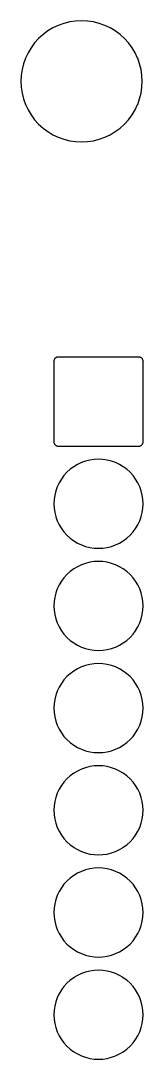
# Model space of a CAD drawing. Header units: metres. Extents: x 102.6 to 173.6, y -131.3 to -53.7.
# Drawn here: x 170.53 to 173.56, y -88.83 to -63.02 of the extents above; entities that cross this region are included whole.
import ezdxf

# ---------------------------------------------------------------- set-up
doc = ezdxf.new("R2010")
doc.units = ezdxf.units.M

msp = doc.modelspace()

# ---------------------------------------------------------------- linework, layer by layer
for points in [[(170.525, -64.525), (170.525, -64.525), (170.525, -64.525), (170.525, -64.525), (170.525, -64.525), (170.532, -64.672), (170.532, -64.672), (170.532, -64.673), (170.532, -64.673), (170.532, -64.673), (170.554, -64.818), (170.554, -64.818), (170.554, -64.819), (170.554, -64.819), (170.554, -64.819), (170.59, -64.962), (170.59, -64.962), (170.59, -64.962), (170.59, -64.962), (170.59, -64.962), (170.639, -65.101), (170.64, -65.101), (170.64, -65.101), (170.64, -65.101), (170.64, -65.101), (170.703, -65.234), (170.703, -65.234), (170.703, -65.234), (170.703, -65.235), (170.703, -65.235), (170.779, -65.361), (170.779, -65.361), (170.779, -65.361), (170.779, -65.361), (170.779, -65.361), (170.866, -65.48), (170.867, -65.48), (170.867, -65.48), (170.867, -65.48), (170.867, -65.48), (170.966, -65.589), (170.966, -65.589), (170.966, -65.589), (170.966, -65.589), (170.966, -65.589), (171.075, -65.688), (171.075, -65.688), (171.075, -65.688), (171.075, -65.688), (171.075, -65.689), (171.194, -65.776), (171.194, -65.776), (171.194, -65.776), (171.194, -65.776), (171.194, -65.776), (171.32, -65.852), (171.32, -65.852), (171.321, -65.852), (171.321, -65.852), (171.321, -65.852), (171.454, -65.915), (171.454, -65.915), (171.454, -65.915), (171.454, -65.915), (171.454, -65.916), (171.593, -65.965), (171.593, -65.965), (171.593, -65.965), (171.593, -65.965), (171.593, -65.965), (171.736, -66.001), (171.736, -66.001), (171.736, -66.001), (171.737, -66.001), (171.737, -66.001), (171.882, -66.023), (171.882, -66.023), (171.882, -66.023), (171.883, -66.023), (171.883, -66.023), (172.03, -66.03), (172.03, -66.03), (172.03, -66.03), (172.03, -66.03), (172.03, -66.03), (172.177, -66.023), (172.177, -66.023), (172.178, -66.023), (172.178, -66.023), (172.178, -66.023), (172.323, -66.001), (172.323, -66.001), (172.324, -66.001), (172.324, -66.001), (172.324, -66.001), (172.467, -65.965), (172.467, -65.965), (172.467, -65.965), (172.467, -65.965), (172.467, -65.965), (172.606, -65.916), (172.606, -65.915), (172.606, -65.915), (172.606, -65.915), (172.606, -65.915), (172.739, -65.852), (172.739, -65.852), (172.739, -65.852), (172.74, -65.852), (172.74, -65.852), (172.866, -65.776), (172.866, -65.776), (172.866, -65.776), (172.866, -65.776), (172.866, -65.776), (172.985, -65.689), (172.985, -65.688), (172.985, -65.688), (172.985, -65.688), (172.985, -65.688), (173.094, -65.589), (173.094, -65.589), (173.094, -65.589), (173.094, -65.589), (173.094, -65.589), (173.193, -65.48), (173.193, -65.48), (173.193, -65.48), (173.193, -65.48), (173.194, -65.48), (173.281, -65.361), (173.281, -65.361), (173.281, -65.361), (173.281, -65.361), (173.281, -65.361), (173.357, -65.235), (173.357, -65.235), (173.357, -65.234), (173.357, -65.234), (173.357, -65.234), (173.42, -65.101), (173.42, -65.101), (173.42, -65.101), (173.42, -65.101), (173.421, -65.101), (173.47, -64.962), (173.47, -64.962), (173.47, -64.962), (173.47, -64.962), (173.47, -64.962), (173.506, -64.819), (173.506, -64.819), (173.506, -64.819), (173.506, -64.818), (173.506, -64.818), (173.528, -64.673), (173.528, -64.673), (173.528, -64.673), (173.528, -64.672), (173.528, -64.672), (173.535, -64.525), (173.535, -64.525), (173.535, -64.525), (173.535, -64.525), (173.535, -64.525), (173.528, -64.378), (173.528, -64.378), (173.528, -64.377), (173.528, -64.377), (173.528, -64.377), (173.506, -64.232), (173.506, -64.232), (173.506, -64.231), (173.506, -64.231), (173.506, -64.231), (173.47, -64.088), (173.47, -64.088), (173.47, -64.088), (173.47, -64.088), (173.47, -64.088), (173.421, -63.949), (173.42, -63.949), (173.42, -63.949), (173.42, -63.949), (173.42, -63.949), (173.357, -63.816), (173.357, -63.816), (173.357, -63.816), (173.357, -63.815), (173.357, -63.815), (173.281, -63.689), (173.281, -63.689), (173.281, -63.689), (173.281, -63.689), (173.281, -63.689), (173.194, -63.57), (173.193, -63.57), (173.193, -63.57), (173.193, -63.57), (173.193, -63.57), (173.094, -63.461), (173.094, -63.461), (173.094, -63.461), (173.094, -63.461), (173.094, -63.461), (172.985, -63.362), (172.985, -63.362), (172.985, -63.362), (172.985, -63.362), (172.985, -63.361), (172.866, -63.274), (172.866, -63.274), (172.866, -63.274), (172.866, -63.274), (172.866, -63.274), (172.74, -63.198), (172.74, -63.198), (172.739, -63.198), (172.739, -63.198), (172.739, -63.198), (172.606, -63.135), (172.606, -63.135), (172.606, -63.135), (172.606, -63.135), (172.606, -63.134), (172.467, -63.085), (172.467, -63.085), (172.467, -63.085), (172.467, -63.085), (172.467, -63.085), (172.324, -63.049), (172.324, -63.049), (172.324, -63.049), (172.323, -63.049), (172.323, -63.049), (172.178, -63.027), (172.178, -63.027), (172.178, -63.027), (172.177, -63.027), (172.177, -63.027), (172.03, -63.02), (172.03, -63.02), (172.03, -63.02), (172.03, -63.02), (172.03, -63.02), (171.883, -63.027), (171.883, -63.027), (171.882, -63.027), (171.882, -63.027), (171.882, -63.027), (171.737, -63.049), (171.737, -63.049), (171.736, -63.049), (171.736, -63.049), (171.736, -63.049), (171.593, -63.085), (171.593, -63.085), (171.593, -63.085), (171.593, -63.085), (171.593, -63.085), (171.454, -63.134), (171.454, -63.135), (171.454, -63.135), (171.454, -63.135), (171.454, -63.135), (171.321, -63.198), (171.321, -63.198), (171.321, -63.198), (171.32, -63.198), (171.32, -63.198), (171.194, -63.274), (171.194, -63.274), (171.194, -63.274), (171.194, -63.274), (171.194, -63.274), (171.075, -63.361), (171.075, -63.362), (171.075, -63.362), (171.075, -63.362), (171.075, -63.362), (170.966, -63.461), (170.966, -63.461), (170.966, -63.461), (170.966, -63.461), (170.966, -63.461), (170.867, -63.57), (170.867, -63.57), (170.867, -63.57), (170.867, -63.57), (170.866, -63.57), (170.779, -63.689), (170.779, -63.689), (170.779, -63.689), (170.779, -63.689), (170.779, -63.689), (170.703, -63.815), (170.703, -63.815), (170.703, -63.816), (170.703, -63.816), (170.703, -63.816), (170.64, -63.949), (170.64, -63.949), (170.64, -63.949), (170.64, -63.949), (170.639, -63.949), (170.59, -64.088), (170.59, -64.088), (170.59, -64.088), (170.59, -64.088), (170.59, -64.088), (170.554, -64.231), (170.554, -64.231), (170.554, -64.231), (170.554, -64.232), (170.554, -64.232), (170.532, -64.377), (170.532, -64.377), (170.532, -64.377), (170.532, -64.378), (170.532, -64.378), (170.525, -64.525)], [(173.557, -71.485), (173.557, -71.485), (173.557, -71.485), (173.556, -71.475), (173.556, -71.475), (173.556, -71.475), (173.556, -71.474), (173.556, -71.474), (173.555, -71.464), (173.555, -71.464), (173.555, -71.464), (173.555, -71.464), (173.555, -71.464), (173.552, -71.454), (173.552, -71.454), (173.552, -71.454), (173.552, -71.454), (173.552, -71.454), (173.549, -71.444), (173.549, -71.444), (173.549, -71.444), (173.549, -71.444), (173.549, -71.444), (173.544, -71.435), (173.544, -71.435), (173.544, -71.435), (173.544, -71.434), (173.544, -71.434), (173.539, -71.426), (173.539, -71.426), (173.539, -71.426), (173.539, -71.425), (173.539, -71.425), (173.533, -71.417), (173.533, -71.417), (173.533, -71.417), (173.533, -71.417), (173.533, -71.417), (173.526, -71.41), (173.526, -71.409), (173.526, -71.409), (173.526, -71.409), (173.525, -71.409), (173.518, -71.402), (173.518, -71.402), (173.518, -71.402), (173.518, -71.402), (173.518, -71.402), (173.51, -71.396), (173.51, -71.396), (173.509, -71.396), (173.509, -71.396), (173.509, -71.396), (173.501, -71.391), (173.501, -71.391), (173.5, -71.391), (173.5, -71.391), (173.5, -71.391), (173.491, -71.386), (173.491, -71.386), (173.491, -71.386), (173.491, -71.386), (173.491, -71.386), (173.481, -71.383), (173.481, -71.383), (173.481, -71.383), (173.481, -71.383), (173.481, -71.383), (173.471, -71.38), (173.471, -71.38), (173.471, -71.38), (173.471, -71.38), (173.471, -71.38), (173.461, -71.379), (173.461, -71.379), (173.46, -71.379), (173.46, -71.379), (173.46, -71.379), (173.45, -71.378), (173.45, -71.378), (173.45, -71.378), (171.45, -71.378), (171.45, -71.378), (171.45, -71.378), (171.44, -71.379), (171.44, -71.379), (171.44, -71.379), (171.439, -71.379), (171.439, -71.379), (171.429, -71.38), (171.429, -71.38), (171.429, -71.38), (171.429, -71.38), (171.429, -71.38), (171.419, -71.383), (171.419, -71.383), (171.419, -71.383), (171.419, -71.383), (171.419, -71.383), (171.409, -71.386), (171.409, -71.386), (171.409, -71.386), (171.409, -71.386), (171.409, -71.386), (171.4, -71.391), (171.4, -71.391), (171.4, -71.391), (171.399, -71.391), (171.399, -71.391), (171.391, -71.396), (171.391, -71.396), (171.391, -71.396), (171.39, -71.396), (171.39, -71.396), (171.382, -71.402), (171.382, -71.402), (171.382, -71.402), (171.382, -71.402), (171.382, -71.402), (171.375, -71.409), (171.374, -71.409), (171.374, -71.409), (171.374, -71.409), (171.374, -71.41), (171.367, -71.417), (171.367, -71.417), (171.367, -71.417), (171.367, -71.417), (171.367, -71.417), (171.361, -71.425), (171.361, -71.425), (171.361, -71.426), (171.361, -71.426), (171.361, -71.426), (171.356, -71.434), (171.356, -71.434), (171.356, -71.435), (171.356, -71.435), (171.356, -71.435), (171.351, -71.444), (171.351, -71.444), (171.351, -71.444), (171.351, -71.444), (171.351, -71.444), (171.348, -71.454), (171.348, -71.454), (171.348, -71.454), (171.348, -71.454), (171.348, -71.454), (171.345, -71.464), (171.345, -71.464), (171.345, -71.464), (171.345, -71.464), (171.345, -71.464), (171.344, -71.474), (171.344, -71.474), (171.344, -71.475), (171.343, -71.475), (171.343, -71.475), (171.343, -71.485), (171.343, -71.485), (171.343, -71.485), (171.343, -73.485), (171.343, -73.485), (171.343, -73.485), (171.343, -73.495), (171.343, -73.495), (171.344, -73.495), (171.344, -73.496), (171.344, -73.496), (171.345, -73.506), (171.345, -73.506), (171.345, -73.506), (171.345, -73.506), (171.345, -73.506), (171.348, -73.516), (171.348, -73.516), (171.348, -73.516), (171.348, -73.516), (171.348, -73.516), (171.351, -73.526), (171.351, -73.526), (171.351, -73.526), (171.351, -73.526), (171.351, -73.526), (171.356, -73.535), (171.356, -73.535), (171.356, -73.535), (171.356, -73.536), (171.356, -73.536), (171.361, -73.544), (171.361, -73.544), (171.361, -73.544), (171.361, -73.545), (171.361, -73.545), (171.367, -73.553), (171.367, -73.553), (171.367, -73.553), (171.367, -73.553), (171.367, -73.553), (171.374, -73.56), (171.374, -73.561), (171.374, -73.561), (171.374, -73.561), (171.375, -73.561), (171.382, -73.568), (171.382, -73.568), (171.382, -73.568), (171.382, -73.568), (171.382, -73.568), (171.39, -73.574), (171.39, -73.574), (171.391, -73.574), (171.391, -73.574), (171.391, -73.574), (171.399, -73.579), (171.399, -73.579), (171.4, -73.579), (171.4, -73.579), (171.4, -73.579), (171.409, -73.584), (171.409, -73.584), (171.409, -73.584), (171.409, -73.584), (171.409, -73.584), (171.419, -73.587), (171.419, -73.587), (171.419, -73.587), (171.419, -73.587), (171.419, -73.587), (171.429, -73.59), (171.429, -73.59), (171.429, -73.59), (171.429, -73.59), (171.429, -73.59), (171.439, -73.591), (171.439, -73.591), (171.44, -73.591), (171.44, -73.592), (171.44, -73.592), (171.45, -73.592), (171.45, -73.592), (171.45, -73.592), (173.45, -73.592), (173.45, -73.592), (173.45, -73.592), (173.46, -73.592), (173.46, -73.592), (173.46, -73.591), (173.461, -73.591), (173.461, -73.591), (173.471, -73.59), (173.471, -73.59), (173.471, -73.59), (173.471, -73.59), (173.471, -73.59), (173.481, -73.587), (173.481, -73.587), (173.481, -73.587), (173.481, -73.587), (173.481, -73.587), (173.491, -73.584), (173.491, -73.584), (173.491, -73.584), (173.491, -73.584), (173.491, -73.584), (173.5, -73.579), (173.5, -73.579), (173.5, -73.579), (173.501, -73.579), (173.501, -73.579), (173.509, -73.574), (173.509, -73.574), (173.509, -73.574), (173.51, -73.574), (173.51, -73.574), (173.518, -73.568), (173.518, -73.568), (173.518, -73.568), (173.518, -73.568), (173.518, -73.568), (173.525, -73.561), (173.526, -73.561), (173.526, -73.561), (173.526, -73.561), (173.526, -73.56), (173.533, -73.553), (173.533, -73.553), (173.533, -73.553), (173.533, -73.553), (173.533, -73.553), (173.539, -73.545), (173.539, -73.545), (173.539, -73.544), (173.539, -73.544), (173.539, -73.544), (173.544, -73.536), (173.544, -73.536), (173.544, -73.535), (173.544, -73.535), (173.544, -73.535), (173.549, -73.526), (173.549, -73.526), (173.549, -73.526), (173.549, -73.526), (173.549, -73.526), (173.552, -73.516), (173.552, -73.516), (173.552, -73.516), (173.552, -73.516), (173.552, -73.516), (173.555, -73.506), (173.555, -73.506), (173.555, -73.506), (173.555, -73.506), (173.555, -73.506), (173.556, -73.496), (173.556, -73.496), (173.556, -73.495), (173.556, -73.495), (173.556, -73.495), (173.557, -73.485), (173.557, -73.485), (173.557, -73.485), (173.557, -71.485)], [(171.343, -75.025), (171.343, -75.025), (171.343, -75.025), (171.343, -75.025), (171.343, -75.025), (171.348, -75.133), (171.348, -75.133), (171.348, -75.134), (171.348, -75.134), (171.348, -75.134), (171.364, -75.241), (171.364, -75.241), (171.364, -75.241), (171.364, -75.241), (171.364, -75.241), (171.391, -75.346), (171.391, -75.346), (171.391, -75.346), (171.391, -75.346), (171.391, -75.347), (171.427, -75.448), (171.427, -75.449), (171.427, -75.449), (171.427, -75.449), (171.427, -75.449), (171.474, -75.547), (171.474, -75.547), (171.474, -75.547), (171.474, -75.547), (171.474, -75.547), (171.529, -75.64), (171.529, -75.64), (171.53, -75.64), (171.53, -75.64), (171.53, -75.64), (171.594, -75.727), (171.594, -75.727), (171.594, -75.727), (171.594, -75.727), (171.594, -75.727), (171.667, -75.808), (171.667, -75.808), (171.667, -75.808), (171.667, -75.808), (171.667, -75.808), (171.748, -75.881), (171.748, -75.881), (171.748, -75.881), (171.748, -75.881), (171.748, -75.881), (171.835, -75.945), (171.835, -75.945), (171.835, -75.945), (171.835, -75.946), (171.835, -75.946), (171.928, -76.001), (171.928, -76.001), (171.928, -76.001), (171.928, -76.001), (171.928, -76.001), (172.026, -76.048), (172.026, -76.048), (172.026, -76.048), (172.026, -76.048), (172.027, -76.048), (172.128, -76.084), (172.129, -76.084), (172.129, -76.084), (172.129, -76.084), (172.129, -76.084), (172.234, -76.111), (172.234, -76.111), (172.234, -76.111), (172.234, -76.111), (172.234, -76.111), (172.341, -76.127), (172.341, -76.127), (172.341, -76.127), (172.342, -76.127), (172.342, -76.127), (172.45, -76.132), (172.45, -76.132), (172.45, -76.132), (172.45, -76.132), (172.45, -76.132), (172.558, -76.127), (172.558, -76.127), (172.559, -76.127), (172.559, -76.127), (172.559, -76.127), (172.666, -76.111), (172.666, -76.111), (172.666, -76.111), (172.666, -76.111), (172.666, -76.111), (172.771, -76.084), (172.771, -76.084), (172.771, -76.084), (172.771, -76.084), (172.772, -76.084), (172.873, -76.048), (172.874, -76.048), (172.874, -76.048), (172.874, -76.048), (172.874, -76.048), (172.972, -76.001), (172.972, -76.001), (172.972, -76.001), (172.972, -76.001), (172.972, -76.001), (173.065, -75.946), (173.065, -75.946), (173.065, -75.945), (173.065, -75.945), (173.065, -75.945), (173.152, -75.881), (173.152, -75.881), (173.152, -75.881), (173.152, -75.881), (173.152, -75.881), (173.233, -75.808), (173.233, -75.808), (173.233, -75.808), (173.233, -75.808), (173.233, -75.808), (173.306, -75.727), (173.306, -75.727), (173.306, -75.727), (173.306, -75.727), (173.306, -75.727), (173.37, -75.64), (173.37, -75.64), (173.37, -75.64), (173.371, -75.64), (173.371, -75.64), (173.426, -75.547), (173.426, -75.547), (173.426, -75.547), (173.426, -75.547), (173.426, -75.547), (173.473, -75.449), (173.473, -75.449), (173.473, -75.449), (173.473, -75.449), (173.473, -75.448), (173.509, -75.347), (173.509, -75.346), (173.509, -75.346), (173.509, -75.346), (173.509, -75.346), (173.536, -75.241), (173.536, -75.241), (173.536, -75.241), (173.536, -75.241), (173.536, -75.241), (173.552, -75.134), (173.552, -75.134), (173.552, -75.134), (173.552, -75.133), (173.552, -75.133), (173.557, -75.025), (173.557, -75.025), (173.557, -75.025), (173.557, -75.025), (173.557, -75.025), (173.552, -74.917), (173.552, -74.917), (173.552, -74.916), (173.552, -74.916), (173.552, -74.916), (173.536, -74.809), (173.536, -74.809), (173.536, -74.809), (173.536, -74.809), (173.536, -74.809), (173.509, -74.704), (173.509, -74.704), (173.509, -74.704), (173.509, -74.704), (173.509, -74.703), (173.473, -74.602), (173.473, -74.601), (173.473, -74.601), (173.473, -74.601), (173.473, -74.601), (173.426, -74.503), (173.426, -74.503), (173.426, -74.503), (173.426, -74.503), (173.426, -74.503), (173.371, -74.41), (173.371, -74.41), (173.37, -74.41), (173.37, -74.41), (173.37, -74.41), (173.306, -74.323), (173.306, -74.323), (173.306, -74.323), (173.306, -74.323), (173.306, -74.323), (173.233, -74.242), (173.233, -74.242), (173.233, -74.242), (173.233, -74.242), (173.233, -74.242), (173.152, -74.169), (173.152, -74.169), (173.152, -74.169), (173.152, -74.169), (173.152, -74.169), (173.065, -74.105), (173.065, -74.105), (173.065, -74.105), (173.065, -74.104), (173.065, -74.104), (172.972, -74.049), (172.972, -74.049), (172.972, -74.049), (172.972, -74.049), (172.972, -74.049), (172.874, -74.002), (172.874, -74.002), (172.874, -74.002), (172.874, -74.002), (172.873, -74.002), (172.772, -73.966), (172.771, -73.966), (172.771, -73.966), (172.771, -73.966), (172.771, -73.966), (172.666, -73.939), (172.666, -73.939), (172.666, -73.939), (172.666, -73.939), (172.666, -73.939), (172.559, -73.923), (172.559, -73.923), (172.559, -73.923), (172.558, -73.923), (172.558, -73.923), (172.45, -73.918), (172.45, -73.918), (172.45, -73.918), (172.45, -73.918), (172.45, -73.918), (172.342, -73.923), (172.342, -73.923), (172.341, -73.923), (172.341, -73.923), (172.341, -73.923), (172.234, -73.939), (172.234, -73.939), (172.234, -73.939), (172.234, -73.939), (172.234, -73.939), (172.129, -73.966), (172.129, -73.966), (172.129, -73.966), (172.129, -73.966), (172.128, -73.966), (172.027, -74.002), (172.026, -74.002), (172.026, -74.002), (172.026, -74.002), (172.026, -74.002), (171.928, -74.049), (171.928, -74.049), (171.928, -74.049), (171.928, -74.049), (171.928, -74.049), (171.835, -74.104), (171.835, -74.104), (171.835, -74.105), (171.835, -74.105), (171.835, -74.105), (171.748, -74.169), (171.748, -74.169), (171.748, -74.169), (171.748, -74.169), (171.748, -74.169), (171.667, -74.242), (171.667, -74.242), (171.667, -74.242), (171.667, -74.242), (171.667, -74.242), (171.594, -74.323), (171.594, -74.323), (171.594, -74.323), (171.594, -74.323), (171.594, -74.323), (171.53, -74.41), (171.53, -74.41), (171.53, -74.41), (171.529, -74.41), (171.529, -74.41), (171.474, -74.503), (171.474, -74.503), (171.474, -74.503), (171.474, -74.503), (171.474, -74.503), (171.427, -74.601), (171.427, -74.601), (171.427, -74.601), (171.427, -74.601), (171.427, -74.602), (171.391, -74.703), (171.391, -74.704), (171.391, -74.704), (171.391, -74.704), (171.391, -74.704), (171.364, -74.809), (171.364, -74.809), (171.364, -74.809), (171.364, -74.809), (171.364, -74.809), (171.348, -74.916), (171.348, -74.916), (171.348, -74.916), (171.348, -74.917), (171.348, -74.917), (171.343, -75.025)], [(171.343, -77.565), (171.343, -77.565), (171.343, -77.565), (171.343, -77.565), (171.343, -77.565), (171.348, -77.673), (171.348, -77.673), (171.348, -77.674), (171.348, -77.674), (171.348, -77.674), (171.364, -77.781), (171.364, -77.781), (171.364, -77.781), (171.364, -77.781), (171.364, -77.781), (171.391, -77.886), (171.391, -77.886), (171.391, -77.886), (171.391, -77.886), (171.391, -77.887), (171.427, -77.988), (171.427, -77.989), (171.427, -77.989), (171.427, -77.989), (171.427, -77.989), (171.474, -78.087), (171.474, -78.087), (171.474, -78.087), (171.474, -78.087), (171.474, -78.087), (171.529, -78.18), (171.529, -78.18), (171.53, -78.18), (171.53, -78.18), (171.53, -78.18), (171.594, -78.267), (171.594, -78.267), (171.594, -78.267), (171.594, -78.267), (171.594, -78.267), (171.667, -78.348), (171.667, -78.348), (171.667, -78.348), (171.667, -78.348), (171.667, -78.348), (171.748, -78.421), (171.748, -78.421), (171.748, -78.421), (171.748, -78.421), (171.748, -78.421), (171.835, -78.485), (171.835, -78.485), (171.835, -78.485), (171.835, -78.486), (171.835, -78.486), (171.928, -78.541), (171.928, -78.541), (171.928, -78.541), (171.928, -78.541), (171.928, -78.541), (172.026, -78.588), (172.026, -78.588), (172.026, -78.588), (172.026, -78.588), (172.027, -78.588), (172.128, -78.624), (172.129, -78.624), (172.129, -78.624), (172.129, -78.624), (172.129, -78.624), (172.234, -78.651), (172.234, -78.651), (172.234, -78.651), (172.234, -78.651), (172.234, -78.651), (172.341, -78.667), (172.341, -78.667), (172.341, -78.667), (172.342, -78.667), (172.342, -78.667), (172.45, -78.672), (172.45, -78.672), (172.45, -78.672), (172.45, -78.672), (172.45, -78.672), (172.558, -78.667), (172.558, -78.667), (172.559, -78.667), (172.559, -78.667), (172.559, -78.667), (172.666, -78.651), (172.666, -78.651), (172.666, -78.651), (172.666, -78.651), (172.666, -78.651), (172.771, -78.624), (172.771, -78.624), (172.771, -78.624), (172.771, -78.624), (172.772, -78.624), (172.873, -78.588), (172.874, -78.588), (172.874, -78.588), (172.874, -78.588), (172.874, -78.588), (172.972, -78.541), (172.972, -78.541), (172.972, -78.541), (172.972, -78.541), (172.972, -78.541), (173.065, -78.486), (173.065, -78.486), (173.065, -78.485), (173.065, -78.485), (173.065, -78.485), (173.152, -78.421), (173.152, -78.421), (173.152, -78.421), (173.152, -78.421), (173.152, -78.421), (173.233, -78.348), (173.233, -78.348), (173.233, -78.348), (173.233, -78.348), (173.233, -78.348), (173.306, -78.267), (173.306, -78.267), (173.306, -78.267), (173.306, -78.267), (173.306, -78.267), (173.37, -78.18), (173.37, -78.18), (173.37, -78.18), (173.371, -78.18), (173.371, -78.18), (173.426, -78.087), (173.426, -78.087), (173.426, -78.087), (173.426, -78.087), (173.426, -78.087), (173.473, -77.989), (173.473, -77.989), (173.473, -77.989), (173.473, -77.989), (173.473, -77.988), (173.509, -77.887), (173.509, -77.886), (173.509, -77.886), (173.509, -77.886), (173.509, -77.886), (173.536, -77.781), (173.536, -77.781), (173.536, -77.781), (173.536, -77.781), (173.536, -77.781), (173.552, -77.674), (173.552, -77.674), (173.552, -77.674), (173.552, -77.673), (173.552, -77.673), (173.557, -77.565), (173.557, -77.565), (173.557, -77.565), (173.557, -77.565), (173.557, -77.565), (173.552, -77.457), (173.552, -77.457), (173.552, -77.456), (173.552, -77.456), (173.552, -77.456), (173.536, -77.349), (173.536, -77.349), (173.536, -77.349), (173.536, -77.349), (173.536, -77.349), (173.509, -77.244), (173.509, -77.244), (173.509, -77.244), (173.509, -77.244), (173.509, -77.243), (173.473, -77.142), (173.473, -77.141), (173.473, -77.141), (173.473, -77.141), (173.473, -77.141), (173.426, -77.043), (173.426, -77.043), (173.426, -77.043), (173.426, -77.043), (173.426, -77.043), (173.371, -76.95), (173.371, -76.95), (173.37, -76.95), (173.37, -76.95), (173.37, -76.95), (173.306, -76.863), (173.306, -76.863), (173.306, -76.863), (173.306, -76.863), (173.306, -76.863), (173.233, -76.782), (173.233, -76.782), (173.233, -76.782), (173.233, -76.782), (173.233, -76.782), (173.152, -76.709), (173.152, -76.709), (173.152, -76.709), (173.152, -76.709), (173.152, -76.709), (173.065, -76.645), (173.065, -76.645), (173.065, -76.645), (173.065, -76.644), (173.065, -76.644), (172.972, -76.589), (172.972, -76.589), (172.972, -76.589), (172.972, -76.589), (172.972, -76.589), (172.874, -76.542), (172.874, -76.542), (172.874, -76.542), (172.874, -76.542), (172.873, -76.542), (172.772, -76.506), (172.771, -76.506), (172.771, -76.506), (172.771, -76.506), (172.771, -76.506), (172.666, -76.479), (172.666, -76.479), (172.666, -76.479), (172.666, -76.479), (172.666, -76.479), (172.559, -76.463), (172.559, -76.463), (172.559, -76.463), (172.558, -76.463), (172.558, -76.463), (172.45, -76.458), (172.45, -76.458), (172.45, -76.458), (172.45, -76.458), (172.45, -76.458), (172.342, -76.463), (172.342, -76.463), (172.341, -76.463), (172.341, -76.463), (172.341, -76.463), (172.234, -76.479), (172.234, -76.479), (172.234, -76.479), (172.234, -76.479), (172.234, -76.479), (172.129, -76.506), (172.129, -76.506), (172.129, -76.506), (172.129, -76.506), (172.128, -76.506), (172.027, -76.542), (172.026, -76.542), (172.026, -76.542), (172.026, -76.542), (172.026, -76.542), (171.928, -76.589), (171.928, -76.589), (171.928, -76.589), (171.928, -76.589), (171.928, -76.589), (171.835, -76.644), (171.835, -76.644), (171.835, -76.645), (171.835, -76.645), (171.835, -76.645), (171.748, -76.709), (171.748, -76.709), (171.748, -76.709), (171.748, -76.709), (171.748, -76.709), (171.667, -76.782), (171.667, -76.782), (171.667, -76.782), (171.667, -76.782), (171.667, -76.782), (171.594, -76.863), (171.594, -76.863), (171.594, -76.863), (171.594, -76.863), (171.594, -76.863), (171.53, -76.95), (171.53, -76.95), (171.53, -76.95), (171.529, -76.95), (171.529, -76.95), (171.474, -77.043), (171.474, -77.043), (171.474, -77.043), (171.474, -77.043), (171.474, -77.043), (171.427, -77.141), (171.427, -77.141), (171.427, -77.141), (171.427, -77.141), (171.427, -77.142), (171.391, -77.243), (171.391, -77.244), (171.391, -77.244), (171.391, -77.244), (171.391, -77.244), (171.364, -77.349), (171.364, -77.349), (171.364, -77.349), (171.364, -77.349), (171.364, -77.349), (171.348, -77.456), (171.348, -77.456), (171.348, -77.456), (171.348, -77.457), (171.348, -77.457), (171.343, -77.565)], [(171.343, -80.105), (171.343, -80.105), (171.343, -80.105), (171.343, -80.105), (171.343, -80.105), (171.348, -80.213), (171.348, -80.213), (171.348, -80.214), (171.348, -80.214), (171.348, -80.214), (171.364, -80.321), (171.364, -80.321), (171.364, -80.321), (171.364, -80.321), (171.364, -80.321), (171.391, -80.426), (171.391, -80.426), (171.391, -80.426), (171.391, -80.426), (171.391, -80.427), (171.427, -80.528), (171.427, -80.529), (171.427, -80.529), (171.427, -80.529), (171.427, -80.529), (171.474, -80.627), (171.474, -80.627), (171.474, -80.627), (171.474, -80.627), (171.474, -80.627), (171.529, -80.72), (171.529, -80.72), (171.53, -80.72), (171.53, -80.72), (171.53, -80.72), (171.594, -80.807), (171.594, -80.807), (171.594, -80.807), (171.594, -80.807), (171.594, -80.807), (171.667, -80.888), (171.667, -80.888), (171.667, -80.888), (171.667, -80.888), (171.667, -80.888), (171.748, -80.961), (171.748, -80.961), (171.748, -80.961), (171.748, -80.961), (171.748, -80.961), (171.835, -81.025), (171.835, -81.025), (171.835, -81.025), (171.835, -81.026), (171.835, -81.026), (171.928, -81.081), (171.928, -81.081), (171.928, -81.081), (171.928, -81.081), (171.928, -81.081), (172.026, -81.128), (172.026, -81.128), (172.026, -81.128), (172.026, -81.128), (172.027, -81.128), (172.128, -81.164), (172.129, -81.164), (172.129, -81.164), (172.129, -81.164), (172.129, -81.164), (172.234, -81.191), (172.234, -81.191), (172.234, -81.191), (172.234, -81.191), (172.234, -81.191), (172.341, -81.207), (172.341, -81.207), (172.341, -81.207), (172.342, -81.207), (172.342, -81.207), (172.45, -81.212), (172.45, -81.212), (172.45, -81.212), (172.45, -81.212), (172.45, -81.212), (172.558, -81.207), (172.558, -81.207), (172.559, -81.207), (172.559, -81.207), (172.559, -81.207), (172.666, -81.191), (172.666, -81.191), (172.666, -81.191), (172.666, -81.191), (172.666, -81.191), (172.771, -81.164), (172.771, -81.164), (172.771, -81.164), (172.771, -81.164), (172.772, -81.164), (172.873, -81.128), (172.874, -81.128), (172.874, -81.128), (172.874, -81.128), (172.874, -81.128), (172.972, -81.081), (172.972, -81.081), (172.972, -81.081), (172.972, -81.081), (172.972, -81.081), (173.065, -81.026), (173.065, -81.026), (173.065, -81.025), (173.065, -81.025), (173.065, -81.025), (173.152, -80.961), (173.152, -80.961), (173.152, -80.961), (173.152, -80.961), (173.152, -80.961), (173.233, -80.888), (173.233, -80.888), (173.233, -80.888), (173.233, -80.888), (173.233, -80.888), (173.306, -80.807), (173.306, -80.807), (173.306, -80.807), (173.306, -80.807), (173.306, -80.807), (173.37, -80.72), (173.37, -80.72), (173.37, -80.72), (173.371, -80.72), (173.371, -80.72), (173.426, -80.627), (173.426, -80.627), (173.426, -80.627), (173.426, -80.627), (173.426, -80.627), (173.473, -80.529), (173.473, -80.529), (173.473, -80.529), (173.473, -80.529), (173.473, -80.528), (173.509, -80.427), (173.509, -80.426), (173.509, -80.426), (173.509, -80.426), (173.509, -80.426), (173.536, -80.321), (173.536, -80.321), (173.536, -80.321), (173.536, -80.321), (173.536, -80.321), (173.552, -80.214), (173.552, -80.214), (173.552, -80.214), (173.552, -80.213), (173.552, -80.213), (173.557, -80.105), (173.557, -80.105), (173.557, -80.105), (173.557, -80.105), (173.557, -80.105), (173.552, -79.997), (173.552, -79.997), (173.552, -79.996), (173.552, -79.996), (173.552, -79.996), (173.536, -79.889), (173.536, -79.889), (173.536, -79.889), (173.536, -79.889), (173.536, -79.889), (173.509, -79.784), (173.509, -79.784), (173.509, -79.784), (173.509, -79.784), (173.509, -79.783), (173.473, -79.682), (173.473, -79.681), (173.473, -79.681), (173.473, -79.681), (173.473, -79.681), (173.426, -79.583), (173.426, -79.583), (173.426, -79.583), (173.426, -79.583), (173.426, -79.583), (173.371, -79.49), (173.371, -79.49), (173.37, -79.49), (173.37, -79.49), (173.37, -79.49), (173.306, -79.403), (173.306, -79.403), (173.306, -79.403), (173.306, -79.403), (173.306, -79.403), (173.233, -79.322), (173.233, -79.322), (173.233, -79.322), (173.233, -79.322), (173.233, -79.322), (173.152, -79.249), (173.152, -79.249), (173.152, -79.249), (173.152, -79.249), (173.152, -79.249), (173.065, -79.185), (173.065, -79.185), (173.065, -79.185), (173.065, -79.184), (173.065, -79.184), (172.972, -79.129), (172.972, -79.129), (172.972, -79.129), (172.972, -79.129), (172.972, -79.129), (172.874, -79.082), (172.874, -79.082), (172.874, -79.082), (172.874, -79.082), (172.873, -79.082), (172.772, -79.046), (172.771, -79.046), (172.771, -79.046), (172.771, -79.046), (172.771, -79.046), (172.666, -79.019), (172.666, -79.019), (172.666, -79.019), (172.666, -79.019), (172.666, -79.019), (172.559, -79.003), (172.559, -79.003), (172.559, -79.003), (172.558, -79.003), (172.558, -79.003), (172.45, -78.998), (172.45, -78.998), (172.45, -78.998), (172.45, -78.998), (172.45, -78.998), (172.342, -79.003), (172.342, -79.003), (172.341, -79.003), (172.341, -79.003), (172.341, -79.003), (172.234, -79.019), (172.234, -79.019), (172.234, -79.019), (172.234, -79.019), (172.234, -79.019), (172.129, -79.046), (172.129, -79.046), (172.129, -79.046), (172.129, -79.046), (172.128, -79.046), (172.027, -79.082), (172.026, -79.082), (172.026, -79.082), (172.026, -79.082), (172.026, -79.082), (171.928, -79.129), (171.928, -79.129), (171.928, -79.129), (171.928, -79.129), (171.928, -79.129), (171.835, -79.184), (171.835, -79.184), (171.835, -79.185), (171.835, -79.185), (171.835, -79.185), (171.748, -79.249), (171.748, -79.249), (171.748, -79.249), (171.748, -79.249), (171.748, -79.249), (171.667, -79.322), (171.667, -79.322), (171.667, -79.322), (171.667, -79.322), (171.667, -79.322), (171.594, -79.403), (171.594, -79.403), (171.594, -79.403), (171.594, -79.403), (171.594, -79.403), (171.53, -79.49), (171.53, -79.49), (171.53, -79.49), (171.529, -79.49), (171.529, -79.49), (171.474, -79.583), (171.474, -79.583), (171.474, -79.583), (171.474, -79.583), (171.474, -79.583), (171.427, -79.681), (171.427, -79.681), (171.427, -79.681), (171.427, -79.681), (171.427, -79.682), (171.391, -79.783), (171.391, -79.784), (171.391, -79.784), (171.391, -79.784), (171.391, -79.784), (171.364, -79.889), (171.364, -79.889), (171.364, -79.889), (171.364, -79.889), (171.364, -79.889), (171.348, -79.996), (171.348, -79.996), (171.348, -79.996), (171.348, -79.997), (171.348, -79.997), (171.343, -80.105)], [(171.343, -82.645), (171.343, -82.645), (171.343, -82.645), (171.343, -82.645), (171.343, -82.645), (171.348, -82.753), (171.348, -82.753), (171.348, -82.754), (171.348, -82.754), (171.348, -82.754), (171.364, -82.861), (171.364, -82.861), (171.364, -82.861), (171.364, -82.861), (171.364, -82.861), (171.391, -82.966), (171.391, -82.966), (171.391, -82.966), (171.391, -82.966), (171.391, -82.967), (171.427, -83.068), (171.427, -83.069), (171.427, -83.069), (171.427, -83.069), (171.427, -83.069), (171.474, -83.167), (171.474, -83.167), (171.474, -83.167), (171.474, -83.167), (171.474, -83.167), (171.529, -83.26), (171.529, -83.26), (171.53, -83.26), (171.53, -83.26), (171.53, -83.26), (171.594, -83.347), (171.594, -83.347), (171.594, -83.347), (171.594, -83.347), (171.594, -83.347), (171.667, -83.428), (171.667, -83.428), (171.667, -83.428), (171.667, -83.428), (171.667, -83.428), (171.748, -83.501), (171.748, -83.501), (171.748, -83.501), (171.748, -83.501), (171.748, -83.501), (171.835, -83.565), (171.835, -83.565), (171.835, -83.565), (171.835, -83.566), (171.835, -83.566), (171.928, -83.621), (171.928, -83.621), (171.928, -83.621), (171.928, -83.621), (171.928, -83.621), (172.026, -83.668), (172.026, -83.668), (172.026, -83.668), (172.026, -83.668), (172.027, -83.668), (172.128, -83.704), (172.129, -83.704), (172.129, -83.704), (172.129, -83.704), (172.129, -83.704), (172.234, -83.731), (172.234, -83.731), (172.234, -83.731), (172.234, -83.731), (172.234, -83.731), (172.341, -83.747), (172.341, -83.747), (172.341, -83.747), (172.342, -83.747), (172.342, -83.747), (172.45, -83.752), (172.45, -83.752), (172.45, -83.752), (172.45, -83.752), (172.45, -83.752), (172.558, -83.747), (172.558, -83.747), (172.559, -83.747), (172.559, -83.747), (172.559, -83.747), (172.666, -83.731), (172.666, -83.731), (172.666, -83.731), (172.666, -83.731), (172.666, -83.731), (172.771, -83.704), (172.771, -83.704), (172.771, -83.704), (172.771, -83.704), (172.772, -83.704), (172.873, -83.668), (172.874, -83.668), (172.874, -83.668), (172.874, -83.668), (172.874, -83.668), (172.972, -83.621), (172.972, -83.621), (172.972, -83.621), (172.972, -83.621), (172.972, -83.621), (173.065, -83.566), (173.065, -83.566), (173.065, -83.565), (173.065, -83.565), (173.065, -83.565), (173.152, -83.501), (173.152, -83.501), (173.152, -83.501), (173.152, -83.501), (173.152, -83.501), (173.233, -83.428), (173.233, -83.428), (173.233, -83.428), (173.233, -83.428), (173.233, -83.428), (173.306, -83.347), (173.306, -83.347), (173.306, -83.347), (173.306, -83.347), (173.306, -83.347), (173.37, -83.26), (173.37, -83.26), (173.37, -83.26), (173.371, -83.26), (173.371, -83.26), (173.426, -83.167), (173.426, -83.167), (173.426, -83.167), (173.426, -83.167), (173.426, -83.167), (173.473, -83.069), (173.473, -83.069), (173.473, -83.069), (173.473, -83.069), (173.473, -83.068), (173.509, -82.967), (173.509, -82.966), (173.509, -82.966), (173.509, -82.966), (173.509, -82.966), (173.536, -82.861), (173.536, -82.861), (173.536, -82.861), (173.536, -82.861), (173.536, -82.861), (173.552, -82.754), (173.552, -82.754), (173.552, -82.754), (173.552, -82.753), (173.552, -82.753), (173.557, -82.645), (173.557, -82.645), (173.557, -82.645), (173.557, -82.645), (173.557, -82.645), (173.552, -82.537), (173.552, -82.537), (173.552, -82.536), (173.552, -82.536), (173.552, -82.536), (173.536, -82.429), (173.536, -82.429), (173.536, -82.429), (173.536, -82.429), (173.536, -82.429), (173.509, -82.324), (173.509, -82.324), (173.509, -82.324), (173.509, -82.324), (173.509, -82.323), (173.473, -82.222), (173.473, -82.221), (173.473, -82.221), (173.473, -82.221), (173.473, -82.221), (173.426, -82.123), (173.426, -82.123), (173.426, -82.123), (173.426, -82.123), (173.426, -82.123), (173.371, -82.03), (173.371, -82.03), (173.37, -82.03), (173.37, -82.03), (173.37, -82.03), (173.306, -81.943), (173.306, -81.943), (173.306, -81.943), (173.306, -81.943), (173.306, -81.943), (173.233, -81.862), (173.233, -81.862), (173.233, -81.862), (173.233, -81.862), (173.233, -81.862), (173.152, -81.789), (173.152, -81.789), (173.152, -81.789), (173.152, -81.789), (173.152, -81.789), (173.065, -81.725), (173.065, -81.725), (173.065, -81.725), (173.065, -81.724), (173.065, -81.724), (172.972, -81.669), (172.972, -81.669), (172.972, -81.669), (172.972, -81.669), (172.972, -81.669), (172.874, -81.622), (172.874, -81.622), (172.874, -81.622), (172.874, -81.622), (172.873, -81.622), (172.772, -81.586), (172.771, -81.586), (172.771, -81.586), (172.771, -81.586), (172.771, -81.586), (172.666, -81.559), (172.666, -81.559), (172.666, -81.559), (172.666, -81.559), (172.666, -81.559), (172.559, -81.543), (172.559, -81.543), (172.559, -81.543), (172.558, -81.543), (172.558, -81.543), (172.45, -81.538), (172.45, -81.538), (172.45, -81.538), (172.45, -81.538), (172.45, -81.538), (172.342, -81.543), (172.342, -81.543), (172.341, -81.543), (172.341, -81.543), (172.341, -81.543), (172.234, -81.559), (172.234, -81.559), (172.234, -81.559), (172.234, -81.559), (172.234, -81.559), (172.129, -81.586), (172.129, -81.586), (172.129, -81.586), (172.129, -81.586), (172.128, -81.586), (172.027, -81.622), (172.026, -81.622), (172.026, -81.622), (172.026, -81.622), (172.026, -81.622), (171.928, -81.669), (171.928, -81.669), (171.928, -81.669), (171.928, -81.669), (171.928, -81.669), (171.835, -81.724), (171.835, -81.724), (171.835, -81.725), (171.835, -81.725), (171.835, -81.725), (171.748, -81.789), (171.748, -81.789), (171.748, -81.789), (171.748, -81.789), (171.748, -81.789), (171.667, -81.862), (171.667, -81.862), (171.667, -81.862), (171.667, -81.862), (171.667, -81.862), (171.594, -81.943), (171.594, -81.943), (171.594, -81.943), (171.594, -81.943), (171.594, -81.943), (171.53, -82.03), (171.53, -82.03), (171.53, -82.03), (171.529, -82.03), (171.529, -82.03), (171.474, -82.123), (171.474, -82.123), (171.474, -82.123), (171.474, -82.123), (171.474, -82.123), (171.427, -82.221), (171.427, -82.221), (171.427, -82.221), (171.427, -82.221), (171.427, -82.222), (171.391, -82.323), (171.391, -82.324), (171.391, -82.324), (171.391, -82.324), (171.391, -82.324), (171.364, -82.429), (171.364, -82.429), (171.364, -82.429), (171.364, -82.429), (171.364, -82.429), (171.348, -82.536), (171.348, -82.536), (171.348, -82.536), (171.348, -82.537), (171.348, -82.537), (171.343, -82.645)], [(171.343, -85.185), (171.343, -85.185), (171.343, -85.185), (171.343, -85.185), (171.343, -85.185), (171.348, -85.293), (171.348, -85.293), (171.348, -85.294), (171.348, -85.294), (171.348, -85.294), (171.364, -85.401), (171.364, -85.401), (171.364, -85.401), (171.364, -85.401), (171.364, -85.401), (171.391, -85.506), (171.391, -85.506), (171.391, -85.506), (171.391, -85.506), (171.391, -85.507), (171.427, -85.608), (171.427, -85.609), (171.427, -85.609), (171.427, -85.609), (171.427, -85.609), (171.474, -85.707), (171.474, -85.707), (171.474, -85.707), (171.474, -85.707), (171.474, -85.707), (171.529, -85.8), (171.529, -85.8), (171.53, -85.8), (171.53, -85.8), (171.53, -85.8), (171.594, -85.887), (171.594, -85.887), (171.594, -85.887), (171.594, -85.887), (171.594, -85.887), (171.667, -85.968), (171.667, -85.968), (171.667, -85.968), (171.667, -85.968), (171.667, -85.968), (171.748, -86.041), (171.748, -86.041), (171.748, -86.041), (171.748, -86.041), (171.748, -86.041), (171.835, -86.105), (171.835, -86.105), (171.835, -86.105), (171.835, -86.106), (171.835, -86.106), (171.928, -86.161), (171.928, -86.161), (171.928, -86.161), (171.928, -86.161), (171.928, -86.161), (172.026, -86.208), (172.026, -86.208), (172.026, -86.208), (172.026, -86.208), (172.027, -86.208), (172.128, -86.244), (172.129, -86.244), (172.129, -86.244), (172.129, -86.244), (172.129, -86.244), (172.234, -86.271), (172.234, -86.271), (172.234, -86.271), (172.234, -86.271), (172.234, -86.271), (172.341, -86.287), (172.341, -86.287), (172.341, -86.287), (172.342, -86.287), (172.342, -86.287), (172.45, -86.292), (172.45, -86.292), (172.45, -86.292), (172.45, -86.292), (172.45, -86.292), (172.558, -86.287), (172.558, -86.287), (172.559, -86.287), (172.559, -86.287), (172.559, -86.287), (172.666, -86.271), (172.666, -86.271), (172.666, -86.271), (172.666, -86.271), (172.666, -86.271), (172.771, -86.244), (172.771, -86.244), (172.771, -86.244), (172.771, -86.244), (172.772, -86.244), (172.873, -86.208), (172.874, -86.208), (172.874, -86.208), (172.874, -86.208), (172.874, -86.208), (172.972, -86.161), (172.972, -86.161), (172.972, -86.161), (172.972, -86.161), (172.972, -86.161), (173.065, -86.106), (173.065, -86.106), (173.065, -86.105), (173.065, -86.105), (173.065, -86.105), (173.152, -86.041), (173.152, -86.041), (173.152, -86.041), (173.152, -86.041), (173.152, -86.041), (173.233, -85.968), (173.233, -85.968), (173.233, -85.968), (173.233, -85.968), (173.233, -85.968), (173.306, -85.887), (173.306, -85.887), (173.306, -85.887), (173.306, -85.887), (173.306, -85.887), (173.37, -85.8), (173.37, -85.8), (173.37, -85.8), (173.371, -85.8), (173.371, -85.8), (173.426, -85.707), (173.426, -85.707), (173.426, -85.707), (173.426, -85.707), (173.426, -85.707), (173.473, -85.609), (173.473, -85.609), (173.473, -85.609), (173.473, -85.609), (173.473, -85.608), (173.509, -85.507), (173.509, -85.506), (173.509, -85.506), (173.509, -85.506), (173.509, -85.506), (173.536, -85.401), (173.536, -85.401), (173.536, -85.401), (173.536, -85.401), (173.536, -85.401), (173.552, -85.294), (173.552, -85.294), (173.552, -85.294), (173.552, -85.293), (173.552, -85.293), (173.557, -85.185), (173.557, -85.185), (173.557, -85.185), (173.557, -85.185), (173.557, -85.185), (173.552, -85.077), (173.552, -85.077), (173.552, -85.076), (173.552, -85.076), (173.552, -85.076), (173.536, -84.969), (173.536, -84.969), (173.536, -84.969), (173.536, -84.969), (173.536, -84.969), (173.509, -84.864), (173.509, -84.864), (173.509, -84.864), (173.509, -84.864), (173.509, -84.863), (173.473, -84.762), (173.473, -84.761), (173.473, -84.761), (173.473, -84.761), (173.473, -84.761), (173.426, -84.663), (173.426, -84.663), (173.426, -84.663), (173.426, -84.663), (173.426, -84.663), (173.371, -84.57), (173.371, -84.57), (173.37, -84.57), (173.37, -84.57), (173.37, -84.57), (173.306, -84.483), (173.306, -84.483), (173.306, -84.483), (173.306, -84.483), (173.306, -84.483), (173.233, -84.402), (173.233, -84.402), (173.233, -84.402), (173.233, -84.402), (173.233, -84.402), (173.152, -84.329), (173.152, -84.329), (173.152, -84.329), (173.152, -84.329), (173.152, -84.329), (173.065, -84.265), (173.065, -84.265), (173.065, -84.265), (173.065, -84.264), (173.065, -84.264), (172.972, -84.209), (172.972, -84.209), (172.972, -84.209), (172.972, -84.209), (172.972, -84.209), (172.874, -84.162), (172.874, -84.162), (172.874, -84.162), (172.874, -84.162), (172.873, -84.162), (172.772, -84.126), (172.771, -84.126), (172.771, -84.126), (172.771, -84.126), (172.771, -84.126), (172.666, -84.099), (172.666, -84.099), (172.666, -84.099), (172.666, -84.099), (172.666, -84.099), (172.559, -84.083), (172.559, -84.083), (172.559, -84.083), (172.558, -84.083), (172.558, -84.083), (172.45, -84.078), (172.45, -84.078), (172.45, -84.078), (172.45, -84.078), (172.45, -84.078), (172.342, -84.083), (172.342, -84.083), (172.341, -84.083), (172.341, -84.083), (172.341, -84.083), (172.234, -84.099), (172.234, -84.099), (172.234, -84.099), (172.234, -84.099), (172.234, -84.099), (172.129, -84.126), (172.129, -84.126), (172.129, -84.126), (172.129, -84.126), (172.128, -84.126), (172.027, -84.162), (172.026, -84.162), (172.026, -84.162), (172.026, -84.162), (172.026, -84.162), (171.928, -84.209), (171.928, -84.209), (171.928, -84.209), (171.928, -84.209), (171.928, -84.209), (171.835, -84.264), (171.835, -84.264), (171.835, -84.265), (171.835, -84.265), (171.835, -84.265), (171.748, -84.329), (171.748, -84.329), (171.748, -84.329), (171.748, -84.329), (171.748, -84.329), (171.667, -84.402), (171.667, -84.402), (171.667, -84.402), (171.667, -84.402), (171.667, -84.402), (171.594, -84.483), (171.594, -84.483), (171.594, -84.483), (171.594, -84.483), (171.594, -84.483), (171.53, -84.57), (171.53, -84.57), (171.53, -84.57), (171.529, -84.57), (171.529, -84.57), (171.474, -84.663), (171.474, -84.663), (171.474, -84.663), (171.474, -84.663), (171.474, -84.663), (171.427, -84.761), (171.427, -84.761), (171.427, -84.761), (171.427, -84.761), (171.427, -84.762), (171.391, -84.863), (171.391, -84.864), (171.391, -84.864), (171.391, -84.864), (171.391, -84.864), (171.364, -84.969), (171.364, -84.969), (171.364, -84.969), (171.364, -84.969), (171.364, -84.969), (171.348, -85.076), (171.348, -85.076), (171.348, -85.076), (171.348, -85.077), (171.348, -85.077), (171.343, -85.185)], [(171.343, -87.725), (171.343, -87.725), (171.343, -87.725), (171.343, -87.725), (171.343, -87.725), (171.348, -87.833), (171.348, -87.833), (171.348, -87.834), (171.348, -87.834), (171.348, -87.834), (171.364, -87.941), (171.364, -87.941), (171.364, -87.941), (171.364, -87.941), (171.364, -87.941), (171.391, -88.046), (171.391, -88.046), (171.391, -88.046), (171.391, -88.046), (171.391, -88.047), (171.427, -88.148), (171.427, -88.149), (171.427, -88.149), (171.427, -88.149), (171.427, -88.149), (171.474, -88.247), (171.474, -88.247), (171.474, -88.247), (171.474, -88.247), (171.474, -88.247), (171.529, -88.34), (171.529, -88.34), (171.53, -88.34), (171.53, -88.34), (171.53, -88.34), (171.594, -88.427), (171.594, -88.427), (171.594, -88.427), (171.594, -88.427), (171.594, -88.427), (171.667, -88.508), (171.667, -88.508), (171.667, -88.508), (171.667, -88.508), (171.667, -88.508), (171.748, -88.581), (171.748, -88.581), (171.748, -88.581), (171.748, -88.581), (171.748, -88.581), (171.835, -88.645), (171.835, -88.645), (171.835, -88.645), (171.835, -88.646), (171.835, -88.646), (171.928, -88.701), (171.928, -88.701), (171.928, -88.701), (171.928, -88.701), (171.928, -88.701), (172.026, -88.748), (172.026, -88.748), (172.026, -88.748), (172.026, -88.748), (172.027, -88.748), (172.128, -88.784), (172.129, -88.784), (172.129, -88.784), (172.129, -88.784), (172.129, -88.784), (172.234, -88.811), (172.234, -88.811), (172.234, -88.811), (172.234, -88.811), (172.234, -88.811), (172.341, -88.827), (172.341, -88.827), (172.341, -88.827), (172.342, -88.827), (172.342, -88.827), (172.45, -88.832), (172.45, -88.832), (172.45, -88.832), (172.45, -88.832), (172.45, -88.832), (172.558, -88.827), (172.558, -88.827), (172.559, -88.827), (172.559, -88.827), (172.559, -88.827), (172.666, -88.811), (172.666, -88.811), (172.666, -88.811), (172.666, -88.811), (172.666, -88.811), (172.771, -88.784), (172.771, -88.784), (172.771, -88.784), (172.771, -88.784), (172.772, -88.784), (172.873, -88.748), (172.874, -88.748), (172.874, -88.748), (172.874, -88.748), (172.874, -88.748), (172.972, -88.701), (172.972, -88.701), (172.972, -88.701), (172.972, -88.701), (172.972, -88.701), (173.065, -88.646), (173.065, -88.646), (173.065, -88.645), (173.065, -88.645), (173.065, -88.645), (173.152, -88.581), (173.152, -88.581), (173.152, -88.581), (173.152, -88.581), (173.152, -88.581), (173.233, -88.508), (173.233, -88.508), (173.233, -88.508), (173.233, -88.508), (173.233, -88.508), (173.306, -88.427), (173.306, -88.427), (173.306, -88.427), (173.306, -88.427), (173.306, -88.427), (173.37, -88.34), (173.37, -88.34), (173.37, -88.34), (173.371, -88.34), (173.371, -88.34), (173.426, -88.247), (173.426, -88.247), (173.426, -88.247), (173.426, -88.247), (173.426, -88.247), (173.473, -88.149), (173.473, -88.149), (173.473, -88.149), (173.473, -88.149), (173.473, -88.148), (173.509, -88.047), (173.509, -88.046), (173.509, -88.046), (173.509, -88.046), (173.509, -88.046), (173.536, -87.941), (173.536, -87.941), (173.536, -87.941), (173.536, -87.941), (173.536, -87.941), (173.552, -87.834), (173.552, -87.834), (173.552, -87.834), (173.552, -87.833), (173.552, -87.833), (173.557, -87.725), (173.557, -87.725), (173.557, -87.725), (173.557, -87.725), (173.557, -87.725), (173.552, -87.617), (173.552, -87.617), (173.552, -87.616), (173.552, -87.616), (173.552, -87.616), (173.536, -87.509), (173.536, -87.509), (173.536, -87.509), (173.536, -87.509), (173.536, -87.509), (173.509, -87.404), (173.509, -87.404), (173.509, -87.404), (173.509, -87.404), (173.509, -87.403), (173.473, -87.302), (173.473, -87.301), (173.473, -87.301), (173.473, -87.301), (173.473, -87.301), (173.426, -87.203), (173.426, -87.203), (173.426, -87.203), (173.426, -87.203), (173.426, -87.203), (173.371, -87.11), (173.371, -87.11), (173.37, -87.11), (173.37, -87.11), (173.37, -87.11), (173.306, -87.023), (173.306, -87.023), (173.306, -87.023), (173.306, -87.023), (173.306, -87.023), (173.233, -86.942), (173.233, -86.942), (173.233, -86.942), (173.233, -86.942), (173.233, -86.942), (173.152, -86.869), (173.152, -86.869), (173.152, -86.869), (173.152, -86.869), (173.152, -86.869), (173.065, -86.805), (173.065, -86.805), (173.065, -86.805), (173.065, -86.804), (173.065, -86.804), (172.972, -86.749), (172.972, -86.749), (172.972, -86.749), (172.972, -86.749), (172.972, -86.749), (172.874, -86.702), (172.874, -86.702), (172.874, -86.702), (172.874, -86.702), (172.873, -86.702), (172.772, -86.666), (172.771, -86.666), (172.771, -86.666), (172.771, -86.666), (172.771, -86.666), (172.666, -86.639), (172.666, -86.639), (172.666, -86.639), (172.666, -86.639), (172.666, -86.639), (172.559, -86.623), (172.559, -86.623), (172.559, -86.623), (172.558, -86.623), (172.558, -86.623), (172.45, -86.618), (172.45, -86.618), (172.45, -86.618), (172.45, -86.618), (172.45, -86.618), (172.342, -86.623), (172.342, -86.623), (172.341, -86.623), (172.341, -86.623), (172.341, -86.623), (172.234, -86.639), (172.234, -86.639), (172.234, -86.639), (172.234, -86.639), (172.234, -86.639), (172.129, -86.666), (172.129, -86.666), (172.129, -86.666), (172.129, -86.666), (172.128, -86.666), (172.027, -86.702), (172.026, -86.702), (172.026, -86.702), (172.026, -86.702), (172.026, -86.702), (171.928, -86.749), (171.928, -86.749), (171.928, -86.749), (171.928, -86.749), (171.928, -86.749), (171.835, -86.804), (171.835, -86.804), (171.835, -86.805), (171.835, -86.805), (171.835, -86.805), (171.748, -86.869), (171.748, -86.869), (171.748, -86.869), (171.748, -86.869), (171.748, -86.869), (171.667, -86.942), (171.667, -86.942), (171.667, -86.942), (171.667, -86.942), (171.667, -86.942), (171.594, -87.023), (171.594, -87.023), (171.594, -87.023), (171.594, -87.023), (171.594, -87.023), (171.53, -87.11), (171.53, -87.11), (171.53, -87.11), (171.529, -87.11), (171.529, -87.11), (171.474, -87.203), (171.474, -87.203), (171.474, -87.203), (171.474, -87.203), (171.474, -87.203), (171.427, -87.301), (171.427, -87.301), (171.427, -87.301), (171.427, -87.301), (171.427, -87.302), (171.391, -87.403), (171.391, -87.404), (171.391, -87.404), (171.391, -87.404), (171.391, -87.404), (171.364, -87.509), (171.364, -87.509), (171.364, -87.509), (171.364, -87.509), (171.364, -87.509), (171.348, -87.616), (171.348, -87.616), (171.348, -87.616), (171.348, -87.617), (171.348, -87.617), (171.343, -87.725)]]:
    msp.add_lwpolyline(points)

doc.saveas('drawing.dxf')
